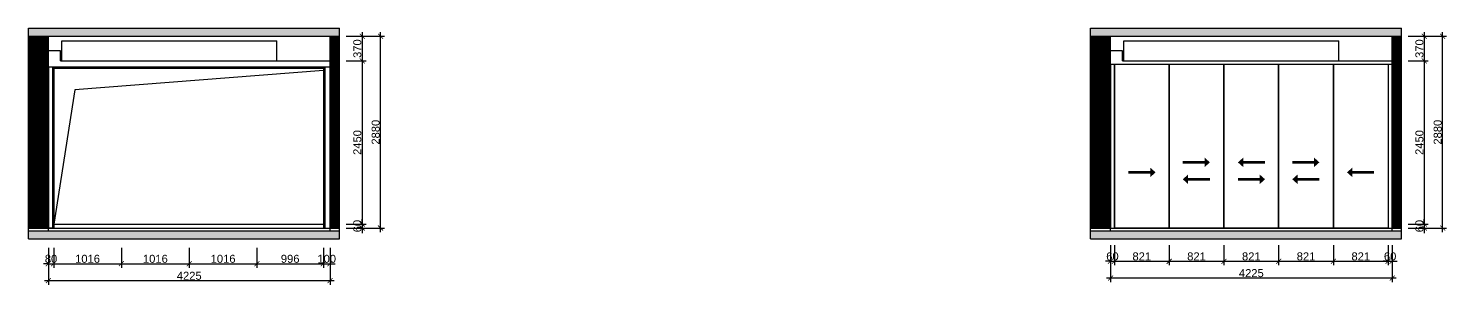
# Model space of a CAD drawing. Header units: millimetres. Extents: x 84840 to 206424, y -288515 to -124389.
# Drawn here: x 131715 to 152989, y -248826 to -244976 of the extents above; entities that cross this region are included whole.
import ezdxf

# ---------------------------------------------------------------- set-up
doc = ezdxf.new("R2010")
doc.units = ezdxf.units.MM
doc.header["$PDMODE"] = 3
for name, color, linetype in [('8', 8, 'Continuous'), ('HAT【填充】', 250, 'Continuous'), ('P-活动家具', 3, 'Continuous')]:
    doc.layers.add(name, color=color, linetype=linetype)
doc.styles.add('Arial', font='arial.ttf')
doc.dimstyles.new('1比60', dxfattribs={"dimscale": 60, "dimtxt": 2, "dimasz": 1.25, "dimexe": 1, "dimexo": 1, "dimgap": 0.2, "dimtad": 1, "dimdec": 0, "dimrnd": 0.005, "dimzin": 0, "dimdsep": 46, "dimtxsty": 'Arial', "dimblk": 'ARCHTICK', "dimcen": 0.125, "dimdle": 1, "dimclrd": 44, "dimclre": 44, "dimclrt": 50, "dimadec": 0, "dimazin": 0, "dimtfac": 1, "dimtdec": 0, "dimtix": 1, "dimtmove": 2, "dimatfit": 3, "dimldrblk": 'DOT', "dimfxl": 4, "dimfxlon": 1, "dimtvp": 1, "dimtolj": 1, "dimtzin": 0, "dimarcsym": 0})
pattern_1 = [(0, (0, 0), (0, 20), [])]
pattern_2 = [(0, (15930.822, 0), (0, 20), [])]

# ---------------------------------------------------------------- blocks, each defined once
blk = doc.blocks.new('_ArchTick')
at = {"color": 0, "linetype": 'ByBlock', "const_width": 0.15}
blk.add_lwpolyline([(-0.5, -0.5), (0.5, 0.5)], dxfattribs=at)
blk = doc.blocks.new('*D160')
at = {"color": 44, "lineweight": -2}
for p, q in [((132015, -248271), (132015, -248571)), ((132095, -248271), (132095, -248571)), ((132015, -248511), (131940, -248511)), ((132015, -248511), (132095, -248511)), ((132095, -248511), (132170, -248511))]:
    blk.add_line(p, q, dxfattribs=at)
at = {"layer": 'Defpoints', "color": 0}
for p in [(132015, -247976), (132095, -247976), (132095, -248511)]:
    blk.add_point(p, dxfattribs=at)
at = {"color": 44, "lineweight": -2, "xscale": 75, "yscale": 75, "zscale": 75}
blk.add_blockref('_ArchTick', (132015, -248511), dxfattribs=at)
at = {"color": 44, "lineweight": -2, "xscale": 75, "yscale": 75, "zscale": 75, "rotation": 180}
blk.add_blockref('_ArchTick', (132095, -248511), dxfattribs=at)
at = {"color": 50, "insert": (132055, -248438), "char_height": 120, "attachment_point": 5, "style": 'Arial'}
blk.add_mtext('\\A1;80', dxfattribs=at)
blk = doc.blocks.new('_Dot')
at = {"color": 0, "linetype": 'ByBlock', "lineweight": -2}
blk.add_line((-0.5, 0), (-1, 0), dxfattribs=at)
at = {"color": 0, "linetype": 'ByBlock', "const_width": 0.5}
blk.add_lwpolyline([(-0.25, 0, 1), (0.25, 0, 1)], format="xyb", close=True, dxfattribs=at)
blk = doc.blocks.new('*D161')
at = {"color": 44, "lineweight": -2}
for p, q in [((132095, -248271), (132095, -248571)), ((133111, -248271), (133111, -248571)), ((132035, -248511), (133171, -248511))]:
    blk.add_line(p, q, dxfattribs=at)
at = {"layer": 'Defpoints', "color": 0}
for p in [(132095, -247976), (133111, -247916), (133111, -248511)]:
    blk.add_point(p, dxfattribs=at)
at = {"color": 44, "lineweight": -2, "xscale": 75, "yscale": 75, "zscale": 75, "rotation": 180}
blk.add_blockref('_ArchTick', (132095, -248511), dxfattribs=at)
at = {"color": 44, "lineweight": -2, "xscale": 75, "yscale": 75, "zscale": 75}
blk.add_blockref('_ArchTick', (133111, -248511), dxfattribs=at)
at = {"color": 50, "insert": (132603, -248438), "char_height": 120, "attachment_point": 5, "style": 'Arial'}
blk.add_mtext('\\A1;1016', dxfattribs=at)
blk = doc.blocks.new('*D162')
at = {"color": 44, "lineweight": -2}
for p, q in [((133111, -248271), (133111, -248571)), ((134128, -248271), (134128, -248571)), ((133051, -248511), (134188, -248511))]:
    blk.add_line(p, q, dxfattribs=at)
at = {"layer": 'Defpoints', "color": 0}
for p in [(133111, -247916), (134128, -247916), (134128, -248511)]:
    blk.add_point(p, dxfattribs=at)
at = {"color": 44, "lineweight": -2, "xscale": 75, "yscale": 75, "zscale": 75, "rotation": 180}
blk.add_blockref('_ArchTick', (133111, -248511), dxfattribs=at)
at = {"color": 44, "lineweight": -2, "xscale": 75, "yscale": 75, "zscale": 75}
blk.add_blockref('_ArchTick', (134128, -248511), dxfattribs=at)
at = {"color": 50, "insert": (133620, -248438), "char_height": 120, "attachment_point": 5, "style": 'Arial'}
blk.add_mtext('\\A1;1016', dxfattribs=at)
blk = doc.blocks.new('*D163')
at = {"color": 44, "lineweight": -2}
for p, q in [((134128, -248271), (134128, -248571)), ((135144, -248271), (135144, -248571)), ((134068, -248511), (135204, -248511))]:
    blk.add_line(p, q, dxfattribs=at)
at = {"layer": 'Defpoints', "color": 0}
for p in [(134128, -247916), (135144, -247916), (135144, -248511)]:
    blk.add_point(p, dxfattribs=at)
at = {"color": 44, "lineweight": -2, "xscale": 75, "yscale": 75, "zscale": 75, "rotation": 180}
blk.add_blockref('_ArchTick', (134128, -248511), dxfattribs=at)
at = {"color": 44, "lineweight": -2, "xscale": 75, "yscale": 75, "zscale": 75}
blk.add_blockref('_ArchTick', (135144, -248511), dxfattribs=at)
at = {"color": 50, "insert": (134636, -248438), "char_height": 120, "attachment_point": 5, "style": 'Arial'}
blk.add_mtext('\\A1;1016', dxfattribs=at)
blk = doc.blocks.new('*D164')
at = {"color": 44, "lineweight": -2}
for p, q in [((135144, -248271), (135144, -248571)), ((136140, -248271), (136140, -248571)), ((135084, -248511), (136200, -248511))]:
    blk.add_line(p, q, dxfattribs=at)
at = {"layer": 'Defpoints', "color": 0}
for p in [(135144, -247916), (136140, -247916), (136140, -248511)]:
    blk.add_point(p, dxfattribs=at)
at = {"color": 44, "lineweight": -2, "xscale": 75, "yscale": 75, "zscale": 75, "rotation": 180}
blk.add_blockref('_ArchTick', (135144, -248511), dxfattribs=at)
at = {"color": 44, "lineweight": -2, "xscale": 75, "yscale": 75, "zscale": 75}
blk.add_blockref('_ArchTick', (136140, -248511), dxfattribs=at)
at = {"color": 50, "insert": (135642, -248438), "char_height": 120, "attachment_point": 5, "style": 'Arial'}
blk.add_mtext('\\A1;996', dxfattribs=at)
blk = doc.blocks.new('*D165')
at = {"color": 44, "lineweight": -2}
for p, q in [((136140, -248271), (136140, -248571)), ((136240, -248271), (136240, -248571)), ((136140, -248511), (136065, -248511)), ((136140, -248511), (136240, -248511)), ((136240, -248511), (136315, -248511))]:
    blk.add_line(p, q, dxfattribs=at)
at = {"layer": 'Defpoints', "color": 0}
for p in [(136140, -247916), (136240, -247976), (136240, -248511)]:
    blk.add_point(p, dxfattribs=at)
at = {"color": 44, "lineweight": -2, "xscale": 75, "yscale": 75, "zscale": 75}
blk.add_blockref('_ArchTick', (136140, -248511), dxfattribs=at)
at = {"color": 44, "lineweight": -2, "xscale": 75, "yscale": 75, "zscale": 75, "rotation": 180}
blk.add_blockref('_ArchTick', (136240, -248511), dxfattribs=at)
at = {"color": 50, "insert": (136190, -248438), "char_height": 120, "attachment_point": 5, "style": 'Arial'}
blk.add_mtext('\\A1;100', dxfattribs=at)
blk = doc.blocks.new('*D166')
at = {"color": 44, "lineweight": -2}
for p, q in [((132015, -248571), (132015, -248826)), ((136240, -248571), (136240, -248826)), ((136300, -248766), (131955, -248766))]:
    blk.add_line(p, q, dxfattribs=at)
at = {"layer": 'Defpoints', "color": 0}
for p in [(132015, -248511), (136240, -248511), (132015, -248766)]:
    blk.add_point(p, dxfattribs=at)
at = {"color": 44, "lineweight": -2, "xscale": 75, "yscale": 75, "zscale": 75, "rotation": 180}
blk.add_blockref('_ArchTick', (132015, -248766), dxfattribs=at)
at = {"color": 44, "lineweight": -2, "xscale": 75, "yscale": 75, "zscale": 75}
blk.add_blockref('_ArchTick', (136240, -248766), dxfattribs=at)
at = {"color": 50, "insert": (134128, -248693), "char_height": 120, "attachment_point": 5, "style": 'Arial'}
blk.add_mtext('\\A1;4225', dxfattribs=at)
blk = doc.blocks.new('jt')
at = {"color": 4}
blk.add_lwpolyline([(78070, -224747, 0, 141, 0), (78149, -224747, 31.4, 102, 0)], format="xyseb", dxfattribs=at)
at = {"color": 4, "const_width": 40}
blk.add_lwpolyline([(78149, -224747), (78477, -224747)], dxfattribs=at)
blk = doc.blocks.new('*D247')
at = {"color": 44, "lineweight": -2}
for p, q in [((152654, -245036), (152654, -245526)), ((152414, -245096), (152714, -245096)), ((152414, -245466), (152714, -245466))]:
    blk.add_line(p, q, dxfattribs=at)
at = {"layer": 'Defpoints', "color": 0}
for p in [(152171, -245096), (152171, -245466), (152654, -245466)]:
    blk.add_point(p, dxfattribs=at)
at = {"color": 44, "lineweight": -2, "xscale": 75, "yscale": 75, "zscale": 75}
for p, rotation in [((152654, -245096), 90), ((152654, -245466), 270)]:
    blk.add_blockref('_ArchTick', p, dxfattribs=dict(at, rotation=rotation))
at = {"color": 50, "insert": (152581, -245281), "char_height": 120, "attachment_point": 5, "rotation": 90, "style": 'Arial'}
blk.add_mtext('\\A1;370', dxfattribs=at)
blk = doc.blocks.new('*D248')
at = {"color": 44, "lineweight": -2}
for p, q in [((152414, -245466), (152714, -245466)), ((152654, -245406), (152654, -247976)), ((152414, -247916), (152714, -247916))]:
    blk.add_line(p, q, dxfattribs=at)
at = {"layer": 'Defpoints', "color": 0}
for p in [(152171, -245466), (152091, -247916), (152654, -247916)]:
    blk.add_point(p, dxfattribs=at)
at = {"color": 44, "lineweight": -2, "xscale": 75, "yscale": 75, "zscale": 75}
for p, rotation in [((152654, -245466), 90), ((152654, -247916), 270)]:
    blk.add_blockref('_ArchTick', p, dxfattribs=dict(at, rotation=rotation))
at = {"color": 50, "insert": (152581, -246691), "char_height": 120, "attachment_point": 5, "rotation": 90, "style": 'Arial'}
blk.add_mtext('\\A1;2450', dxfattribs=at)
blk = doc.blocks.new('*D249')
at = {"color": 44, "lineweight": -2}
for p, q in [((152414, -247916), (152714, -247916)), ((152414, -247976), (152714, -247976)), ((152654, -247916), (152654, -247841)), ((152654, -247916), (152654, -247976)), ((152654, -247976), (152654, -248051))]:
    blk.add_line(p, q, dxfattribs=at)
at = {"layer": 'Defpoints', "color": 0}
for p in [(152091, -247916), (152091, -247976), (152654, -247976)]:
    blk.add_point(p, dxfattribs=at)
at = {"color": 44, "lineweight": -2, "xscale": 75, "yscale": 75, "zscale": 75}
for p, rotation in [((152654, -247916), 270), ((152654, -247976), 90)]:
    blk.add_blockref('_ArchTick', p, dxfattribs=dict(at, rotation=rotation))
at = {"color": 50, "insert": (152581, -247946), "char_height": 120, "attachment_point": 5, "rotation": 90, "style": 'Arial'}
blk.add_mtext('\\A1;60', dxfattribs=at)
blk = doc.blocks.new('*D250')
at = {"color": 44, "lineweight": -2}
for p, q in [((152929, -248036), (152929, -245036)), ((152714, -245096), (152989, -245096)), ((152714, -247976), (152989, -247976))]:
    blk.add_line(p, q, dxfattribs=at)
at = {"layer": 'Defpoints', "color": 0}
for p in [(152654, -245096), (152929, -245096), (152654, -247976)]:
    blk.add_point(p, dxfattribs=at)
at = {"color": 44, "lineweight": -2, "xscale": 75, "yscale": 75, "zscale": 75}
for p, rotation in [((152929, -245096), 90), ((152929, -247976), 270)]:
    blk.add_blockref('_ArchTick', p, dxfattribs=dict(at, rotation=rotation))
at = {"color": 50, "insert": (152855, -246536), "char_height": 120, "attachment_point": 5, "rotation": 90, "style": 'Arial'}
blk.add_mtext('\\A1;2880', dxfattribs=at)
blk = doc.blocks.new('*D251')
at = {"color": 44, "lineweight": -2}
for p, q in [((147946, -248235), (147946, -248535)), ((148006, -248235), (148006, -248535)), ((147946, -248475), (147871, -248475)), ((147946, -248475), (148006, -248475)), ((148006, -248475), (148081, -248475))]:
    blk.add_line(p, q, dxfattribs=at)
at = {"layer": 'Defpoints', "color": 0}
for p in [(147946, -247976), (148006, -247976), (148006, -248475)]:
    blk.add_point(p, dxfattribs=at)
at = {"color": 44, "lineweight": -2, "xscale": 75, "yscale": 75, "zscale": 75}
blk.add_blockref('_ArchTick', (147946, -248475), dxfattribs=at)
at = {"color": 44, "lineweight": -2, "xscale": 75, "yscale": 75, "zscale": 75, "rotation": 180}
blk.add_blockref('_ArchTick', (148006, -248475), dxfattribs=at)
at = {"color": 50, "insert": (147976, -248402), "char_height": 120, "attachment_point": 5, "style": 'Arial'}
blk.add_mtext('\\A1;60', dxfattribs=at)
blk = doc.blocks.new('*D252')
at = {"color": 44, "lineweight": -2}
for p, q in [((148006, -248235), (148006, -248535)), ((148827, -248235), (148827, -248535)), ((147946, -248475), (148887, -248475))]:
    blk.add_line(p, q, dxfattribs=at)
at = {"layer": 'Defpoints', "color": 0}
for p in [(148006, -247976), (148827, -247916), (148827, -248475)]:
    blk.add_point(p, dxfattribs=at)
at = {"color": 44, "lineweight": -2, "xscale": 75, "yscale": 75, "zscale": 75, "rotation": 180}
blk.add_blockref('_ArchTick', (148006, -248475), dxfattribs=at)
at = {"color": 44, "lineweight": -2, "xscale": 75, "yscale": 75, "zscale": 75}
blk.add_blockref('_ArchTick', (148827, -248475), dxfattribs=at)
at = {"color": 50, "insert": (148416, -248402), "char_height": 120, "attachment_point": 5, "style": 'Arial'}
blk.add_mtext('\\A1;821', dxfattribs=at)
blk = doc.blocks.new('*D253')
at = {"color": 44, "lineweight": -2}
for p, q in [((148827, -248235), (148827, -248535)), ((149648, -248235), (149648, -248535)), ((148767, -248475), (149708, -248475))]:
    blk.add_line(p, q, dxfattribs=at)
at = {"layer": 'Defpoints', "color": 0}
for p in [(148827, -247916), (149648, -247916), (149648, -248475)]:
    blk.add_point(p, dxfattribs=at)
at = {"color": 44, "lineweight": -2, "xscale": 75, "yscale": 75, "zscale": 75, "rotation": 180}
blk.add_blockref('_ArchTick', (148827, -248475), dxfattribs=at)
at = {"color": 44, "lineweight": -2, "xscale": 75, "yscale": 75, "zscale": 75}
blk.add_blockref('_ArchTick', (149648, -248475), dxfattribs=at)
at = {"color": 50, "insert": (149237, -248402), "char_height": 120, "attachment_point": 5, "style": 'Arial'}
blk.add_mtext('\\A1;821', dxfattribs=at)
blk = doc.blocks.new('*D254')
at = {"color": 44, "lineweight": -2}
for p, q in [((149648, -248235), (149648, -248535)), ((150469, -248235), (150469, -248535)), ((149588, -248475), (150529, -248475))]:
    blk.add_line(p, q, dxfattribs=at)
at = {"layer": 'Defpoints', "color": 0}
for p in [(149648, -247916), (150469, -247916), (150469, -248475)]:
    blk.add_point(p, dxfattribs=at)
at = {"color": 44, "lineweight": -2, "xscale": 75, "yscale": 75, "zscale": 75, "rotation": 180}
blk.add_blockref('_ArchTick', (149648, -248475), dxfattribs=at)
at = {"color": 44, "lineweight": -2, "xscale": 75, "yscale": 75, "zscale": 75}
blk.add_blockref('_ArchTick', (150469, -248475), dxfattribs=at)
at = {"color": 50, "insert": (150059, -248402), "char_height": 120, "attachment_point": 5, "style": 'Arial'}
blk.add_mtext('\\A1;821', dxfattribs=at)
blk = doc.blocks.new('*D255')
at = {"color": 44, "lineweight": -2}
for p, q in [((150469, -248235), (150469, -248535)), ((151290, -248235), (151290, -248535)), ((150409, -248475), (151350, -248475))]:
    blk.add_line(p, q, dxfattribs=at)
at = {"layer": 'Defpoints', "color": 0}
for p in [(150469, -247916), (151290, -247916), (151290, -248475)]:
    blk.add_point(p, dxfattribs=at)
at = {"color": 44, "lineweight": -2, "xscale": 75, "yscale": 75, "zscale": 75, "rotation": 180}
blk.add_blockref('_ArchTick', (150469, -248475), dxfattribs=at)
at = {"color": 44, "lineweight": -2, "xscale": 75, "yscale": 75, "zscale": 75}
blk.add_blockref('_ArchTick', (151290, -248475), dxfattribs=at)
at = {"color": 50, "insert": (150880, -248402), "char_height": 120, "attachment_point": 5, "style": 'Arial'}
blk.add_mtext('\\A1;821', dxfattribs=at)
blk = doc.blocks.new('*D256')
at = {"color": 44, "lineweight": -2}
for p, q in [((151290, -248235), (151290, -248535)), ((152111, -248235), (152111, -248535)), ((151230, -248475), (152171, -248475))]:
    blk.add_line(p, q, dxfattribs=at)
at = {"layer": 'Defpoints', "color": 0}
for p in [(151290, -247916), (152111, -247916), (152111, -248475)]:
    blk.add_point(p, dxfattribs=at)
at = {"color": 44, "lineweight": -2, "xscale": 75, "yscale": 75, "zscale": 75, "rotation": 180}
blk.add_blockref('_ArchTick', (151290, -248475), dxfattribs=at)
at = {"color": 44, "lineweight": -2, "xscale": 75, "yscale": 75, "zscale": 75}
blk.add_blockref('_ArchTick', (152111, -248475), dxfattribs=at)
at = {"color": 50, "insert": (151701, -248402), "char_height": 120, "attachment_point": 5, "style": 'Arial'}
blk.add_mtext('\\A1;821', dxfattribs=at)
blk = doc.blocks.new('*D257')
at = {"color": 44, "lineweight": -2}
for p, q in [((152111, -248235), (152111, -248535)), ((152171, -248235), (152171, -248535)), ((152111, -248475), (152036, -248475)), ((152111, -248475), (152171, -248475)), ((152171, -248475), (152246, -248475))]:
    blk.add_line(p, q, dxfattribs=at)
at = {"layer": 'Defpoints', "color": 0}
for p in [(152111, -247916), (152171, -247976), (152171, -248475)]:
    blk.add_point(p, dxfattribs=at)
at = {"color": 44, "lineweight": -2, "xscale": 75, "yscale": 75, "zscale": 75}
blk.add_blockref('_ArchTick', (152111, -248475), dxfattribs=at)
at = {"color": 44, "lineweight": -2, "xscale": 75, "yscale": 75, "zscale": 75, "rotation": 180}
blk.add_blockref('_ArchTick', (152171, -248475), dxfattribs=at)
at = {"color": 50, "insert": (152141, -248402), "char_height": 120, "attachment_point": 5, "style": 'Arial'}
blk.add_mtext('\\A1;60', dxfattribs=at)
blk = doc.blocks.new('*D258')
at = {"color": 44, "lineweight": -2}
for p, q in [((147946, -248535), (147946, -248787)), ((152171, -248535), (152171, -248787)), ((152231, -248727), (147886, -248727))]:
    blk.add_line(p, q, dxfattribs=at)
at = {"layer": 'Defpoints', "color": 0}
for p in [(147946, -248475), (152171, -248475), (147946, -248727)]:
    blk.add_point(p, dxfattribs=at)
at = {"color": 44, "lineweight": -2, "xscale": 75, "yscale": 75, "zscale": 75, "rotation": 180}
blk.add_blockref('_ArchTick', (147946, -248727), dxfattribs=at)
at = {"color": 44, "lineweight": -2, "xscale": 75, "yscale": 75, "zscale": 75}
blk.add_blockref('_ArchTick', (152171, -248727), dxfattribs=at)
at = {"color": 50, "insert": (150059, -248653), "char_height": 120, "attachment_point": 5, "style": 'Arial'}
blk.add_mtext('\\A1;4225', dxfattribs=at)
blk = doc.blocks.new('*D340')
at = {"color": 44, "lineweight": -2}
for p, q in [((136723, -245036), (136723, -245526)), ((136483, -245096), (136783, -245096)), ((136483, -245466), (136783, -245466))]:
    blk.add_line(p, q, dxfattribs=at)
at = {"layer": 'Defpoints', "color": 0}
for p in [(136240, -245096), (136240, -245466), (136723, -245466)]:
    blk.add_point(p, dxfattribs=at)
at = {"color": 44, "lineweight": -2, "xscale": 75, "yscale": 75, "zscale": 75}
for p, rotation in [((136723, -245096), 90), ((136723, -245466), 270)]:
    blk.add_blockref('_ArchTick', p, dxfattribs=dict(at, rotation=rotation))
at = {"color": 50, "insert": (136650, -245281), "char_height": 120, "attachment_point": 5, "rotation": 90, "style": 'Arial'}
blk.add_mtext('\\A1;370', dxfattribs=at)
blk = doc.blocks.new('*D341')
at = {"color": 44, "lineweight": -2}
for p, q in [((136483, -245466), (136783, -245466)), ((136723, -245406), (136723, -247976)), ((136483, -247916), (136783, -247916))]:
    blk.add_line(p, q, dxfattribs=at)
at = {"layer": 'Defpoints', "color": 0}
for p in [(136240, -245466), (136140, -247916), (136723, -247916)]:
    blk.add_point(p, dxfattribs=at)
at = {"color": 44, "lineweight": -2, "xscale": 75, "yscale": 75, "zscale": 75}
for p, rotation in [((136723, -245466), 90), ((136723, -247916), 270)]:
    blk.add_blockref('_ArchTick', p, dxfattribs=dict(at, rotation=rotation))
at = {"color": 50, "insert": (136650, -246691), "char_height": 120, "attachment_point": 5, "rotation": 90, "style": 'Arial'}
blk.add_mtext('\\A1;2450', dxfattribs=at)
blk = doc.blocks.new('*D342')
at = {"color": 44, "lineweight": -2}
for p, q in [((136483, -247916), (136783, -247916)), ((136483, -247976), (136783, -247976)), ((136723, -247916), (136723, -247841)), ((136723, -247916), (136723, -247976)), ((136723, -247976), (136723, -248051))]:
    blk.add_line(p, q, dxfattribs=at)
at = {"layer": 'Defpoints', "color": 0}
for p in [(136140, -247916), (136140, -247976), (136723, -247976)]:
    blk.add_point(p, dxfattribs=at)
at = {"color": 44, "lineweight": -2, "xscale": 75, "yscale": 75, "zscale": 75}
for p, rotation in [((136723, -247916), 270), ((136723, -247976), 90)]:
    blk.add_blockref('_ArchTick', p, dxfattribs=dict(at, rotation=rotation))
at = {"color": 50, "insert": (136650, -247946), "char_height": 120, "attachment_point": 5, "rotation": 90, "style": 'Arial'}
blk.add_mtext('\\A1;60', dxfattribs=at)
blk = doc.blocks.new('*D343')
at = {"color": 44, "lineweight": -2}
for p, q in [((136998, -248036), (136998, -245036)), ((136783, -245096), (137058, -245096)), ((136783, -247976), (137058, -247976))]:
    blk.add_line(p, q, dxfattribs=at)
at = {"layer": 'Defpoints', "color": 0}
for p in [(136723, -245096), (136998, -245096), (136723, -247976)]:
    blk.add_point(p, dxfattribs=at)
at = {"color": 44, "lineweight": -2, "xscale": 75, "yscale": 75, "zscale": 75}
for p, rotation in [((136998, -245096), 90), ((136998, -247976), 270)]:
    blk.add_blockref('_ArchTick', p, dxfattribs=dict(at, rotation=rotation))
at = {"color": 50, "insert": (136925, -246536), "char_height": 120, "attachment_point": 5, "rotation": 90, "style": 'Arial'}
blk.add_mtext('\\A1;2880', dxfattribs=at)

msp = doc.modelspace()

# ---------------------------------------------------------------- hatches: boundary and pattern name
h = msp.add_hatch(color=8)
h.paths.add_polyline_path([(136380.1, -244976.3), (131715.1, -244976.3), (131715.1, -245096.3), (136380.1, -245096.3)])
h.paths.add_polyline_path([(136380.1, -248016.3), (131715.1, -248016.3), (131715.1, -248136.3), (136380.1, -248136.3)])
h = msp.add_hatch(color=8)
h.paths.add_polyline_path([(147645.9, -244976.3), (147645.9, -245096.3), (152310.9, -245096.3), (152310.9, -244976.3)])
h.paths.add_polyline_path([(152310.9, -248136.3), (152310.9, -248016.3), (147645.9, -248016.3), (147645.9, -248136.3)])
at = {"layer": 'HAT【填充】'}
h = msp.add_hatch(dxfattribs=at)
h.set_pattern_fill('_USER', color=256, scale=20, style=0, pattern_type=0)
h.set_pattern_definition(pattern_1)
h.paths.add_polyline_path([(132015.1, -245396.3), (132015.1, -245096.3), (131715.1, -245096.3), (131715.1, -247976.3), (132015.1, -247976.3)])
h = msp.add_hatch(dxfattribs=at)
h.set_pattern_fill('_USER', color=256, scale=20, style=0, pattern_type=0)
h.set_pattern_definition(pattern_1)
h.paths.add_polyline_path([(136380.1, -245096.3), (136240.3, -245096.3), (136240.3, -247976.3), (136380.1, -247976.3)])
h = msp.add_hatch(dxfattribs=at)
h.set_pattern_fill('_USER', color=256, scale=20, style=0, pattern_type=0)
h.set_pattern_definition(pattern_2)
h.paths.add_polyline_path([(147945.9, -245396.3), (147945.9, -245096.3), (147645.9, -245096.3), (147645.9, -247976.3), (147945.9, -247976.3)])
h = msp.add_hatch(dxfattribs=at)
h.set_pattern_fill('_USER', color=256, scale=20, style=0, pattern_type=0)
h.set_pattern_definition(pattern_2)
h.paths.add_polyline_path([(152310.9, -245096.3), (152171.1, -245096.3), (152171.1, -247976.3), (152310.9, -247976.3)])

# ---------------------------------------------------------------- linework, layer by layer
for p, q in [((131715.1, -244976.3), (136380.1, -244976.3)), ((131715.1, -248136.3), (131715.1, -244976.3)), ((136380.1, -248136.3), (136380.1, -244976.3)), ((147645.9, -244976.3), (152310.9, -244976.3)), ((147645.9, -248136.3), (147645.9, -244976.3)), ((152310.9, -248136.3), (152310.9, -244976.3)), ((131715.1, -245096.3), (136380.1, -245096.3)), ((132015.1, -248016.3), (132015.1, -245096.3)), ((136240.3, -248016.3), (136240.3, -245096.3)), ((147645.9, -245096.3), (152310.9, -245096.3)), ((147945.9, -248016.3), (147945.9, -245096.3)), ((152171.1, -248016.3), (152171.1, -245096.3)), ((131715.1, -248016.3), (136380.1, -248016.3)), ((147645.9, -248016.3), (152310.9, -248016.3)), ((131715.1, -248136.3), (136380.1, -248136.3)), ((147645.9, -248136.3), (152310.9, -248136.3))]:
    msp.add_line(p, q)
at = {"color": 4}
for p, q in [((132215.1, -245466.3), (132215.1, -245166.3)), ((132215.1, -245166.3), (135440.3, -245166.3)), ((135440.3, -245466.3), (135440.3, -245166.3)), ((148145.9, -245466.3), (148145.9, -245166.3)), ((148145.9, -245166.3), (151371.1, -245166.3)), ((151371.1, -245466.3), (151371.1, -245166.3)), ((132195.1, -245316.3), (132015.1, -245316.3)), ((132195.1, -245466.3), (132195.1, -245316.3)), ((132195.1, -245466.3), (135440.3, -245466.3)), ((135440.3, -245466.3), (136240.3, -245466.3)), ((148125.9, -245316.3), (147945.9, -245316.3)), ((148125.9, -245466.3), (148125.9, -245316.3)), ((148125.9, -245466.3), (151371.1, -245466.3)), ((151371.1, -245466.3), (152171.1, -245466.3)), ((132015.1, -245556.3), (132015.1, -247976.3)), ((132015.1, -245556.3), (136240.3, -245556.3)), ((132075.1, -245556.3), (132075.1, -247976.3)), ((136160.3, -245556.3), (136160.3, -247976.3)), ((136240.3, -245556.3), (136240.3, -247976.3)), ((147945.9, -245516.3), (147945.9, -247976.3)), ((147945.9, -245516.3), (152171.1, -245516.3)), ((148005.9, -245516.3), (148005.9, -247976.3)), ((152111.1, -245516.3), (152111.1, -247976.3)), ((152171.1, -245516.3), (152171.1, -247976.3)), ((132095.1, -247976.3), (132015.1, -247976.3)), ((136140.3, -247976.3), (136240.3, -247976.3)), ((147945.9, -247976.3), (152171.1, -247976.3))]:
    msp.add_line(p, q, dxfattribs=at)
at = {"color": 250}
for p, q in [((131715.1, -247976.3), (136380.1, -247976.3)), ((147645.9, -247976.3), (152310.9, -247976.3))]:
    msp.add_line(p, q, dxfattribs=at)
at = {"color": 4}
for points in [[(148827, -247976.3), (148005.9, -247976.3), (148005.9, -245516.3), (148827, -245516.3)], [(149648, -247976.3), (148827, -247976.3), (148827, -245516.3), (149648, -245516.3)], [(150469.1, -247976.3), (149648, -247976.3), (149648, -245516.3), (150469.1, -245516.3)], [(151290.1, -247976.3), (150469.1, -247976.3), (150469.1, -245516.3), (151290.1, -245516.3)], [(152111.1, -247976.3), (151290.1, -247976.3), (151290.1, -245516.3), (152111.1, -245516.3)]]:
    msp.add_lwpolyline(points, close=True, dxfattribs=at)
at = {"layer": '8'}
msp.add_lwpolyline([(136140.3, -245610.7), (132410.2, -245898.2), (132095.1, -247916.3)], dxfattribs=at)
at = {"layer": 'P-活动家具', "ltscale": 30}
for p, q in [((132095.1, -245556.3), (132095.1, -247976.3)), ((132095.1, -245576.3), (136140.3, -245576.3)), ((136140.3, -245556.3), (136140.3, -247976.3)), ((132095.1, -247916.3), (136140.3, -247916.3))]:
    msp.add_line(p, q, dxfattribs=at)

# ---------------------------------------------------------------- block references
at = {"color": 4, "rotation": 180}
for p in [(227507.9, -471736), (229150, -471736)]:
    msp.add_blockref('jt', p, dxfattribs=at)
at = {"color": 4, "xscale": -1, "rotation": 180}
msp.add_blockref('jt', (71788.1, -471736), dxfattribs=at)
at = {"color": 4, "xscale": -1}
for p in [(226693.1, -22392.7), (228335.2, -22496.3)]:
    msp.add_blockref('jt', p, dxfattribs=at)
at = {"color": 4}
for p in [(70960.9, -22496.3), (72602.9, -22496.3), (73424, -22392.7)]:
    msp.add_blockref('jt', p, dxfattribs=at)

# ---------------------------------------------------------------- dimensions: what is measured, and where the dimension line sits
for base, p1, p2, picture, middle in [((136723.3, -245466.3), (136240.3, -245096.3), (136240.3, -245466.3), '*D340', (136650, -245281.3)), ((136997.9, -245096.3), (136723.3, -247976.3), (136723.3, -245096.3), '*D343', (136924.6, -246536.3)), ((152654.1, -245466.3), (152171.1, -245096.3), (152171.1, -245466.3), '*D247', (152580.8, -245281.3)), ((152928.7, -245096.3), (152654.1, -247976.3), (152654.1, -245096.3), '*D250', (152855.4, -246536.3)), ((136723.3, -247916.3), (136240.3, -245466.3), (136140.3, -247916.3), '*D341', (136650.1, -246691.3)), ((152654.1, -247916.3), (152171.1, -245466.3), (152091.1, -247916.3), '*D248', (152580.9, -246691.3)), ((136723.3, -247976.3), (136140.3, -247916.3), (136140.3, -247976.3), '*D342', (136650.1, -247946.3)), ((152654.1, -247976.3), (152091.1, -247916.3), (152091.1, -247976.3), '*D249', (152580.9, -247946.3))]:
    dim = msp.add_linear_dim(base=base, p1=p1, p2=p2, angle=90, dimstyle='1比60', dxfattribs=at)
    dim.commit()
    dim.dimension.update_dxf_attribs({"geometry": picture, "text_midpoint": middle})
for base, p1, p2, picture, middle in [((132095.1, -248510.9), (132015.1, -247976.3), (132095.1, -247976.3), '*D160', (132055.1, -248437.6)), ((133111.4, -248510.9), (132095.1, -247976.3), (133111.4, -247916.3), '*D161', (132603.3, -248437.6)), ((134127.7, -248510.9), (133111.4, -247916.3), (134127.7, -247916.3), '*D162', (133619.6, -248437.6)), ((135144, -248510.9), (134127.7, -247916.3), (135144, -247916.3), '*D163', (134635.9, -248437.6)), ((136140.3, -248510.9), (135144, -247916.3), (136140.3, -247916.3), '*D164', (135642.2, -248437.6)), ((136240.3, -248510.9), (136140.3, -247916.3), (136240.3, -247976.3), '*D165', (136190.3, -248437.6)), ((148005.9, -248475.4), (147945.9, -247976.3), (148005.9, -247976.3), '*D251', (147975.9, -248402.1)), ((148827, -248475.4), (148005.9, -247976.3), (148827, -247916.3), '*D252', (148416.5, -248402.1)), ((149648, -248475.4), (148827, -247916.3), (149648, -247916.3), '*D253', (149237.5, -248402.1)), ((150469.1, -248475.4), (149648, -247916.3), (150469.1, -247916.3), '*D254', (150058.5, -248402.1)), ((151290.1, -248475.4), (150469.1, -247916.3), (151290.1, -247916.3), '*D255', (150879.6, -248402.1)), ((152111.1, -248475.4), (151290.1, -247916.3), (152111.1, -247916.3), '*D256', (151700.6, -248402.1)), ((152171.1, -248475.4), (152111.1, -247916.3), (152171.1, -247976.3), '*D257', (152141.1, -248402.1)), ((147945.9, -248726.7), (152171.1, -248475.4), (147945.9, -248475.4), '*D258', (150058.5, -248653.4)), ((132015.1, -248765.8), (136240.3, -248510.9), (132015.1, -248510.9), '*D166', (134127.7, -248692.5))]:
    dim = msp.add_linear_dim(base=base, p1=p1, p2=p2, dimstyle='1比60', dxfattribs=at)
    dim.commit()
    dim.dimension.update_dxf_attribs({"geometry": picture, "text_midpoint": middle})

doc.saveas('drawing.dxf')
